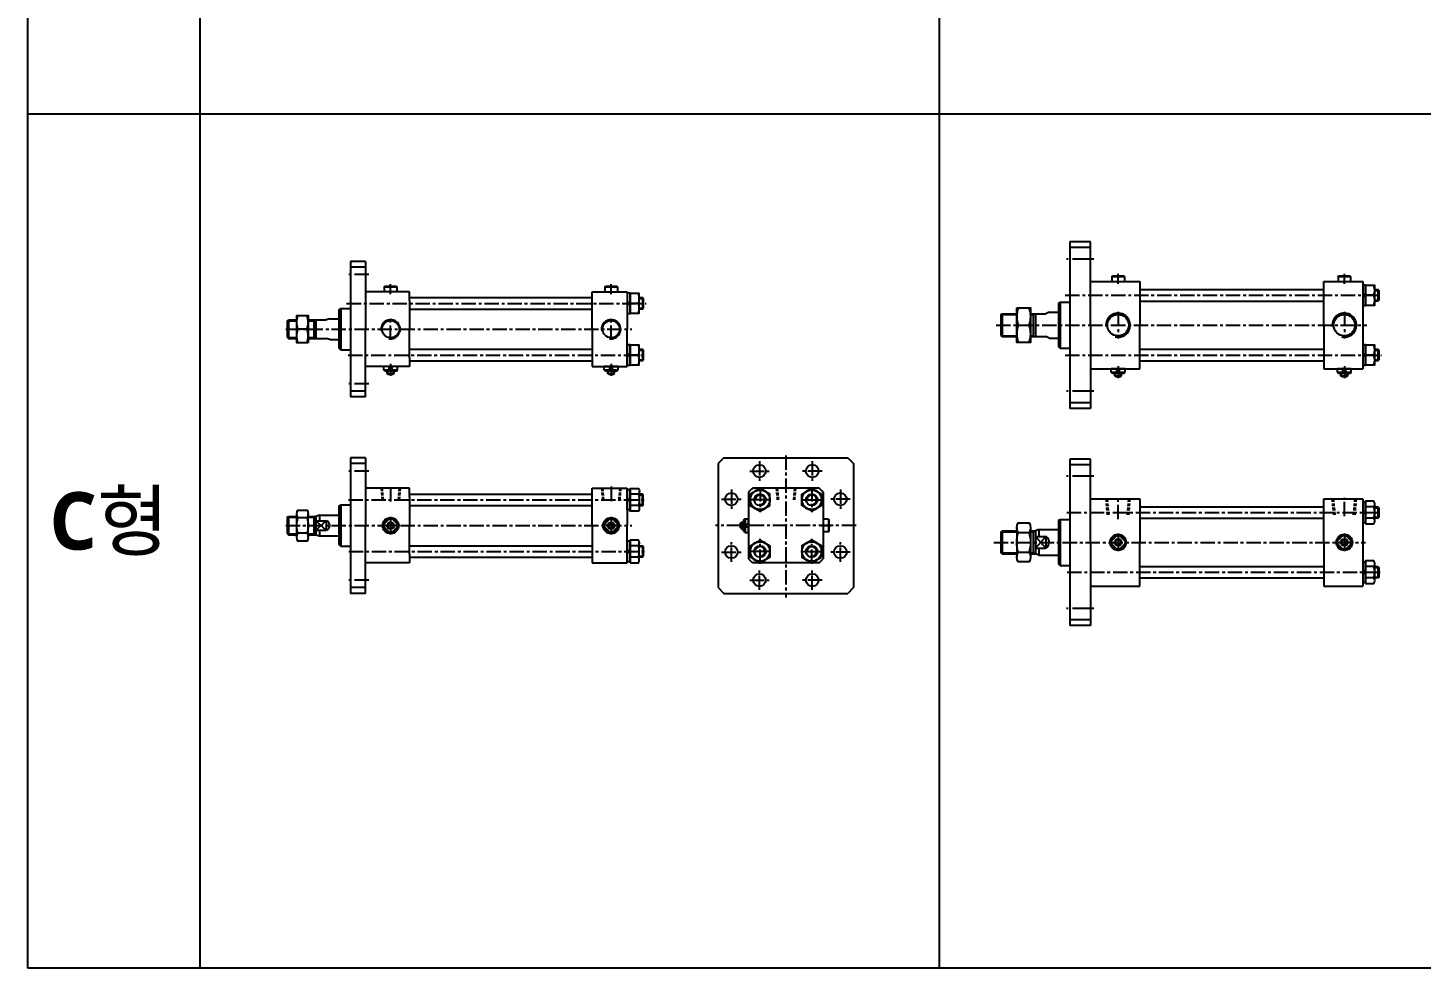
# Model space of a CAD drawing. Extents: x -819 to 29893, y -8942 to 9886.
# Drawn here: x 0 to 1213, y 2904 to 3722 of the extents above; entities that cross this region are included whole.
import ezdxf

# ---------------------------------------------------------------- set-up
doc = ezdxf.new("R2010")
doc.units = 0
doc.header["$LTSCALE"] = 10
doc.header["$MEASUREMENT"] = 0
for name, pattern in [('CENTER', [2, 1.25, -0.25, 0.25, -0.25]), ('CENTERX2', [4, 2.5, -0.5, 0.5, -0.5]), ('HIDDEN', [0.375, 0.25, -0.125])]:
    doc.linetypes.add(name, pattern=pattern)
doc.layers.get('0').update_dxf_attribs({"linetype": 'CONTINUOUS'})
doc.layers.get('DEFPOINTS').update_dxf_attribs({"linetype": 'CONTINUOUS'})
for name, color, linetype in [('CEN', 1, 'CENTERX2'), ('CENTER', 1, 'CENTER'), ('ML', 7, 'CONTINUOUS'), ('THIN', 3, 'CONTINUOUS')]:
    doc.layers.add(name, color=color, linetype=linetype)
doc.styles.add('문자', font='romans.shx')

msp = doc.modelspace()

# ---------------------------------------------------------------- linework, layer by layer
for p, q in [((0, 2903.5), (0, 4540.7)), ((150, 2903.5), (150, 4540.7)), ((794, 2903.5), (794, 4540.7)), ((5168.4, 3647.1), (0, 3647.1)), ((5168.4, 2903.5), (0, 2903.5))]:
    msp.add_line(p, q)
at = {"layer": 'CEN', "color": 1, "linetype": 'CENTER', "ltscale": 1.5}
for p, q in [((928.4, 3520.8), (904.4, 3520.8)), ((928.4, 3405.8), (904.4, 3405.8)), ((928.4, 3331.7), (904.4, 3331.7)), ((928.4, 3216.7), (904.4, 3216.7))]:
    msp.add_line(p, q, dxfattribs=at)
at = {"layer": 'CEN', "color": 1, "linetype": 'CENTER'}
for p, q in [((296.9, 3507.3), (277.9, 3507.3)), ((296.9, 3412.3), (277.9, 3412.3)), ((637.1, 3344.8), (637.1, 3327.8)), ((683.1, 3344.8), (683.1, 3327.8)), ((296.9, 3336.3), (277.9, 3336.3)), ((628.6, 3336.3), (645.6, 3336.3)), ((691.6, 3336.3), (674.6, 3336.3)), ((612.6, 3320.3), (612.6, 3303.3)), ((707.6, 3320.3), (707.6, 3303.3)), ((604.1, 3311.8), (621.1, 3311.8)), ((716.1, 3311.8), (699.1, 3311.8)), ((604.1, 3265.8), (621.1, 3265.8)), ((612.6, 3257.3), (612.6, 3274.3)), ((716.1, 3265.8), (699.1, 3265.8)), ((707.6, 3257.3), (707.6, 3274.3)), ((296.9, 3241.3), (277.9, 3241.3)), ((628.6, 3241.3), (645.6, 3241.3)), ((637.1, 3232.8), (637.1, 3249.8)), ((691.6, 3241.3), (674.6, 3241.3)), ((683.1, 3232.8), (683.1, 3249.8))]:
    msp.add_line(p, q, dxfattribs=at)
at = {"layer": 'CENTER'}
for p, q in [((637.6, 3322.2), (637.6, 3300.4)), ((682.6, 3322.2), (682.6, 3300.4)), ((647, 3311.3), (628.1, 3311.3)), ((673.1, 3311.3), (692, 3311.3)), ((637.6, 3255.4), (637.6, 3277.2)), ((682.6, 3255.4), (682.6, 3277.2)), ((647, 3266.3), (628.1, 3266.3)), ((673.1, 3266.3), (692, 3266.3))]:
    msp.add_line(p, q, dxfattribs=at)
at = {"layer": 'DEFPOINTS', "color": 0, "linetype": 'ByBlock'}
for p in [(293.9, 3347.8), (925.4, 3346.7)]:
    msp.add_point(p, dxfattribs=at)
at = {"layer": 'ML'}
for p, q in [((907.4, 3535.8), (907.4, 3390.8)), ((925.4, 3535.8), (907.4, 3535.8)), ((925.4, 3530.8), (907.4, 3530.8)), ((925.4, 3463.3), (925.4, 3535.8)), ((280.9, 3518.8), (280.9, 3400.8)), ((293.9, 3518.8), (280.9, 3518.8)), ((293.9, 3518.8), (293.9, 3459.8)), ((293.9, 3513.8), (280.9, 3513.8)), ((310.4, 3496.8), (310.9, 3497.3)), ((310.4, 3496.8), (321.4, 3496.8)), ((310.9, 3497.3), (320.9, 3497.3)), ((321.4, 3496.8), (320.9, 3497.3)), ((502.4, 3496.8), (502.9, 3497.3)), ((502.4, 3496.8), (513.4, 3496.8)), ((502.9, 3497.3), (512.9, 3497.3)), ((513.4, 3496.8), (512.9, 3497.3)), ((925.4, 3501.3), (968.4, 3501.3)), ((943.9, 3505.8), (944.4, 3506.3)), ((943.9, 3505.8), (954.9, 3505.8)), ((943.9, 3501.3), (954.9, 3501.3)), ((944.4, 3506.3), (954.4, 3506.3)), ((954.9, 3505.8), (954.4, 3506.3)), ((968.4, 3501.3), (968.4, 3463.3)), ((1128.4, 3463.3), (1128.4, 3501.3)), ((1128.4, 3501.3), (1162.4, 3501.3)), ((1140.9, 3505.8), (1141.4, 3506.3)), ((1140.9, 3505.8), (1151.9, 3505.8)), ((1140.9, 3501.3), (1151.9, 3501.3)), ((1141.4, 3506.3), (1151.4, 3506.3)), ((1151.9, 3505.8), (1151.4, 3506.3)), ((1162.4, 3501.3), (1162.4, 3425.3)), ((1175.6, 3494.3), (1175.6, 3484.3)), ((332.4, 3492.3), (293.9, 3492.3)), ((332.4, 3484.8), (332.4, 3492.3)), ((332.4, 3484.8), (332.4, 3459.8)), ((491.4, 3459.8), (491.4, 3492.3)), ((491.4, 3492.3), (521.9, 3492.3)), ((521.9, 3492.3), (521.9, 3459.8)), ((524.4, 3481.7), (521.9, 3484.2)), ((524.4, 3480.3), (521.9, 3482.8)), ((531.7, 3482.3), (524.4, 3482.3)), ((535.1, 3487.3), (535.1, 3477.3)), ((897.4, 3482.3), (898.9, 3483.3)), ((897.4, 3482.3), (897.4, 3444.3)), ((898.9, 3483.3), (898.9, 3443.3)), ((898.9, 3483.3), (907.4, 3483.3)), ((1164.9, 3488.7), (1162.4, 3491.2)), ((1164.9, 3487.3), (1162.4, 3489.8)), ((1172.2, 3489.3), (1164.9, 3489.3)), ((270.9, 3476.3), (272.4, 3477.8)), ((270.9, 3476.3), (270.9, 3443.3)), ((272.4, 3477.8), (272.4, 3441.8)), ((848.4, 3473.3), (848.4, 3453.3)), ((875.4, 3473.3), (875.4, 3453.3)), ((877.4, 3473.3), (877.4, 3453.3)), ((889.4, 3474.5), (886.4, 3473.3)), ((225.9, 3466.8), (226.9, 3467.8)), ((225.9, 3466.8), (225.9, 3452.8)), ((226.9, 3467.8), (226.9, 3451.8)), ((244.1, 3459.8), (235.2, 3459.8)), ((248.9, 3467.8), (248.9, 3451.8)), ((250.9, 3467.8), (250.9, 3451.8)), ((262.9, 3468.8), (259.9, 3467.8)), ((293.9, 3400.8), (293.9, 3459.8)), ((332.4, 3434.8), (332.4, 3459.8)), ((491.4, 3459.8), (491.4, 3427.3)), ((521.9, 3427.3), (521.9, 3459.8)), ((861.1, 3463.3), (871.7, 3463.3)), ((925.4, 3463.3), (925.4, 3390.8)), ((968.4, 3425.3), (968.4, 3463.3)), ((1128.4, 3463.3), (1128.4, 3425.3)), ((225.9, 3452.8), (226.9, 3451.8)), ((262.9, 3450.8), (259.9, 3451.8)), ((889.4, 3452.1), (886.4, 3453.3)), ((270.9, 3443.3), (272.4, 3441.8)), ((332.4, 3434.8), (332.4, 3427.3)), ((524.4, 3436.7), (521.9, 3439.2)), ((524.4, 3435.3), (521.9, 3437.8)), ((531.7, 3437.3), (524.4, 3437.3)), ((535.1, 3442.3), (535.1, 3432.3)), ((897.4, 3444.3), (898.9, 3443.3)), ((898.9, 3443.3), (907.4, 3443.3)), ((1164.9, 3436.7), (1162.4, 3439.2)), ((1164.9, 3435.3), (1162.4, 3437.8)), ((1172.2, 3437.3), (1164.9, 3437.3)), ((1175.6, 3442.3), (1175.6, 3432.3)), ((332.4, 3427.3), (293.9, 3427.3)), ((321.9, 3427.3), (309.9, 3427.3)), ((309.9, 3424.3), (309.9, 3427.3)), ((309.9, 3424.3), (314.7, 3424.3)), ((310.9, 3423.3), (309.9, 3424.3)), ((320.9, 3423.3), (310.9, 3423.3)), ((312.9, 3421.3), (312.9, 3423.3)), ((314.7, 3423.3), (314.7, 3427.3)), ((317.1, 3423.3), (317.1, 3427.3)), ((317.1, 3424.3), (321.9, 3424.3)), ((318.9, 3421.3), (318.9, 3423.3)), ((320.9, 3423.3), (321.9, 3424.3)), ((321.9, 3424.3), (321.9, 3427.3)), ((491.4, 3427.3), (521.9, 3427.3)), ((513.9, 3427.3), (501.9, 3427.3)), ((501.9, 3424.3), (501.9, 3427.3)), ((501.9, 3424.3), (506.7, 3424.3)), ((502.9, 3423.3), (501.9, 3424.3)), ((512.9, 3423.3), (502.9, 3423.3)), ((504.9, 3421.3), (504.9, 3423.3)), ((506.7, 3423.3), (506.7, 3427.3)), ((509.1, 3423.3), (509.1, 3427.3)), ((509.1, 3424.3), (513.9, 3424.3)), ((510.9, 3421.3), (510.9, 3423.3)), ((512.9, 3423.3), (513.9, 3424.3)), ((513.9, 3424.3), (513.9, 3427.3)), ((925.4, 3425.3), (968.4, 3425.3)), ((955.4, 3425.3), (943.4, 3425.3)), ((943.4, 3422.3), (943.4, 3425.3)), ((943.4, 3422.3), (948.2, 3422.3)), ((944.4, 3421.3), (943.4, 3422.3)), ((948.2, 3421.3), (948.2, 3425.3)), ((950.6, 3421.3), (950.6, 3425.3)), ((950.6, 3422.3), (955.4, 3422.3)), ((954.4, 3421.3), (955.4, 3422.3)), ((955.4, 3422.3), (955.4, 3425.3)), ((1128.4, 3425.3), (1162.4, 3425.3)), ((1152.4, 3425.3), (1140.4, 3425.3)), ((1140.4, 3422.3), (1140.4, 3425.3)), ((1140.4, 3422.3), (1145.2, 3422.3)), ((1141.4, 3421.3), (1140.4, 3422.3)), ((1145.2, 3421.3), (1145.2, 3425.3)), ((1147.6, 3421.3), (1147.6, 3425.3)), ((1147.6, 3422.3), (1152.4, 3422.3)), ((1151.4, 3421.3), (1152.4, 3422.3)), ((1152.4, 3422.3), (1152.4, 3425.3)), ((312.9, 3421.3), (318.9, 3421.3)), ((313.9, 3420.3), (312.9, 3421.3)), ((317.9, 3420.3), (313.9, 3420.3)), ((317.9, 3420.3), (318.9, 3421.3)), ((504.9, 3421.3), (510.9, 3421.3)), ((505.9, 3420.3), (504.9, 3421.3)), ((509.9, 3420.3), (505.9, 3420.3)), ((509.9, 3420.3), (510.9, 3421.3)), ((954.4, 3421.3), (944.4, 3421.3)), ((946.4, 3419.3), (946.4, 3421.3)), ((946.4, 3419.3), (952.4, 3419.3)), ((947.4, 3418.3), (946.4, 3419.3)), ((951.4, 3418.3), (947.4, 3418.3)), ((951.4, 3418.3), (952.4, 3419.3)), ((952.4, 3419.3), (952.4, 3421.3)), ((1151.4, 3421.3), (1141.4, 3421.3)), ((1143.4, 3419.3), (1143.4, 3421.3)), ((1143.4, 3419.3), (1149.4, 3419.3)), ((1144.4, 3418.3), (1143.4, 3419.3)), ((1148.4, 3418.3), (1144.4, 3418.3)), ((1148.4, 3418.3), (1149.4, 3419.3)), ((1149.4, 3419.3), (1149.4, 3421.3)), ((293.9, 3405.8), (280.9, 3405.8)), ((293.9, 3400.8), (280.9, 3400.8)), ((925.4, 3395.8), (907.4, 3395.8)), ((925.4, 3390.8), (907.4, 3390.8)), ((280.9, 3347.8), (280.9, 3229.8)), ((293.9, 3347.8), (280.9, 3347.8)), ((293.9, 3342.8), (280.9, 3342.8)), ((293.9, 3347.8), (293.9, 3288.8)), ((606.1, 3347.8), (601.1, 3342.8)), ((601.1, 3342.8), (601.1, 3234.8)), ((606.1, 3347.8), (714.1, 3347.8)), ((714.1, 3347.8), (719.1, 3342.8)), ((719.1, 3342.8), (719.1, 3234.8)), ((907.4, 3346.7), (907.4, 3201.7)), ((925.4, 3346.7), (907.4, 3346.7)), ((925.4, 3341.7), (907.4, 3341.7)), ((925.4, 3274.2), (925.4, 3346.7)), ((332.4, 3321.3), (293.9, 3321.3)), ((332.4, 3313.8), (332.4, 3321.3)), ((332.4, 3313.8), (332.4, 3288.8)), ((491.4, 3321.3), (521.9, 3321.3)), ((491.4, 3288.8), (491.4, 3321.3)), ((521.9, 3321.3), (521.9, 3288.8)), ((524.4, 3313.3), (521.9, 3310.8)), ((531.7, 3316.2), (524.4, 3316.2)), ((532.4, 3318.7), (532.4, 3304)), ((535.1, 3306.3), (535.1, 3316.3)), ((627.6, 3317.8), (627.6, 3259.9)), ((689, 3321.3), (631.1, 3321.3)), ((692.6, 3317.8), (692.6, 3259.9)), ((270.9, 3305.3), (272.4, 3306.8)), ((270.9, 3305.3), (270.9, 3272.3)), ((272.4, 3306.8), (272.4, 3270.8)), ((524.4, 3311.9), (521.9, 3309.4)), ((531.7, 3306.4), (524.4, 3306.4)), ((925.4, 3312.2), (968.4, 3312.2)), ((968.4, 3312.2), (968.4, 3274.2)), ((1128.4, 3274.2), (1128.4, 3312.2)), ((1128.4, 3312.2), (1162.4, 3312.2)), ((1162.4, 3312.2), (1162.4, 3236.2)), ((1164.9, 3299.7), (1162.4, 3302.2)), ((1164.9, 3298.3), (1162.4, 3300.8)), ((1172.2, 3305.1), (1164.9, 3305.1)), ((1172.9, 3292.9), (1172.9, 3307.6)), ((1175.6, 3305.2), (1175.6, 3295.2)), ((225.9, 3295.8), (226.9, 3296.8)), ((225.9, 3295.8), (225.9, 3281.8)), ((226.9, 3296.8), (226.9, 3280.8)), ((234.1, 3278.7), (234.1, 3299)), ((243.1, 3295.6), (235.2, 3295.6)), ((244.2, 3278.7), (244.2, 3299)), ((248.9, 3296.8), (248.9, 3280.8)), ((253.9, 3297.8), (250.9, 3296.8)), ((250.9, 3296.8), (250.9, 3280.8)), ((250.9, 3293), (259.9, 3293)), ((253.9, 3297.8), (253.9, 3293)), ((259.9, 3293), (259.9, 3284.7)), ((293.9, 3229.8), (293.9, 3288.8)), ((314.7, 3294.7), (310, 3290)), ((317.1, 3294.7), (321.8, 3290)), ((332.4, 3263.8), (332.4, 3288.8)), ((491.4, 3288.8), (491.4, 3256.3)), ((506.7, 3294.7), (502, 3290)), ((509.1, 3294.7), (513.8, 3290)), ((521.9, 3256.3), (521.9, 3288.8)), ((620.6, 3290.8), (621.6, 3291.8)), ((620.6, 3286.8), (620.6, 3290.8)), ((621.6, 3291.8), (623.6, 3291.8)), ((621.6, 3291.8), (621.6, 3285.8)), ((623.6, 3293.8), (624.6, 3294.8)), ((623.6, 3283.8), (623.6, 3293.8)), ((623.6, 3290), (627.6, 3290)), ((624.6, 3294.8), (627.6, 3294.8)), ((624.6, 3294.8), (624.6, 3290)), ((627.6, 3282.8), (627.6, 3294.8)), ((697.1, 3294.3), (697.1, 3283.3)), ((697.1, 3294.3), (697.6, 3293.8)), ((697.6, 3293.8), (697.6, 3283.8)), ((897.4, 3293.2), (898.9, 3294.2)), ((897.4, 3293.2), (897.4, 3255.2)), ((898.9, 3294.2), (898.9, 3254.2)), ((898.9, 3294.2), (907.4, 3294.2)), ((1172.2, 3295.3), (1164.9, 3295.3)), ((225.9, 3281.8), (226.9, 3280.8)), ((243.1, 3282.1), (235.2, 3282.1)), ((250.9, 3284.7), (259.9, 3284.7)), ((250.9, 3280.8), (253.9, 3279.8)), ((253.9, 3284.7), (253.9, 3279.8)), ((310, 3287.7), (314.7, 3283)), ((321.8, 3287.7), (317.1, 3283)), ((502, 3287.7), (506.7, 3283)), ((513.8, 3287.7), (509.1, 3283)), ((620.6, 3286.8), (621.6, 3285.8)), ((621.6, 3285.8), (623.6, 3285.8)), ((623.6, 3287.7), (627.6, 3287.7)), ((623.6, 3283.8), (624.6, 3282.8)), ((624.6, 3287.7), (624.6, 3282.8)), ((624.6, 3282.8), (627.6, 3282.8)), ((697.1, 3283.3), (697.6, 3283.8)), ((848.4, 3284.2), (848.4, 3264.2)), ((861.1, 3287), (861.1, 3261.5)), ((862.4, 3282.7), (871.8, 3282.7)), ((873.1, 3287), (873.1, 3261.5)), ((875.4, 3284.2), (875.4, 3264.2)), ((880.4, 3285.4), (877.4, 3284.2)), ((877.4, 3284.2), (877.4, 3264.2)), ((877.4, 3279.3), (886.7, 3279.3)), ((880.4, 3285.4), (880.4, 3279.3)), ((886.4, 3279.3), (886.4, 3269.2)), ((948.2, 3280.1), (943.5, 3275.4)), ((950.6, 3280.1), (955.3, 3275.4)), ((1145.2, 3280.1), (1140.5, 3275.4)), ((1147.6, 3280.1), (1152.3, 3275.4)), ((270.9, 3272.3), (272.4, 3270.8)), ((332.4, 3263.8), (332.4, 3256.3)), ((524.4, 3265.8), (521.9, 3268.3)), ((524.4, 3264.4), (521.9, 3266.9)), ((531.7, 3271.2), (524.4, 3271.2)), ((532.4, 3259), (532.4, 3273.7)), ((535.1, 3271.3), (535.1, 3261.3)), ((862.4, 3265.7), (871.8, 3265.7)), ((877.4, 3269.2), (886.4, 3269.2)), ((880.4, 3263), (877.4, 3264.2)), ((880.4, 3269.2), (880.4, 3263)), ((925.4, 3274.2), (925.4, 3201.7)), ((943.5, 3273), (948.2, 3268.3)), ((955.3, 3273), (950.6, 3268.3)), ((968.4, 3236.2), (968.4, 3274.2)), ((1128.4, 3274.2), (1128.4, 3236.2)), ((1140.5, 3273), (1145.2, 3268.3)), ((1152.3, 3273), (1147.6, 3268.3)), ((332.4, 3256.3), (293.9, 3256.3)), ((491.4, 3256.3), (521.9, 3256.3)), ((531.7, 3261.4), (524.4, 3261.4)), ((689, 3256.3), (631.1, 3256.3)), ((897.4, 3255.2), (898.9, 3254.2)), ((898.9, 3254.2), (907.4, 3254.2)), ((1172.2, 3253.1), (1164.9, 3253.1)), ((1172.9, 3240.9), (1172.9, 3255.6)), ((1175.6, 3253.2), (1175.6, 3243.2)), ((1164.9, 3247.7), (1162.4, 3250.2)), ((1164.9, 3246.3), (1162.4, 3248.8)), ((1172.2, 3243.3), (1164.9, 3243.3)), ((293.9, 3234.8), (280.9, 3234.8)), ((293.9, 3229.8), (280.9, 3229.8)), ((601.1, 3234.8), (606.1, 3229.8)), ((606.1, 3229.8), (714.1, 3229.8)), ((719.1, 3234.8), (714.1, 3229.8)), ((925.4, 3236.2), (968.4, 3236.2)), ((1128.4, 3236.2), (1162.4, 3236.2)), ((925.4, 3206.7), (907.4, 3206.7)), ((925.4, 3201.7), (907.4, 3201.7))]:
    msp.add_line(p, q, dxfattribs=at)
at = {"layer": 'ML', "color": 1, "linetype": 'CENTER'}
for p, q in [((949.4, 3499.2), (949.4, 3507.9)), ((1146.4, 3499.2), (1146.4, 3507.9)), ((315.9, 3490.2), (315.9, 3498.9)), ((507.9, 3490.2), (507.9, 3498.9)), ((277.6, 3482.3), (538.3, 3482.3)), ((903.3, 3489.3), (1178.1, 3489.3)), ((949.4, 3474.8), (949.4, 3451.7)), ((1146.4, 3474.8), (1146.4, 3451.7)), ((224.5, 3459.8), (525.9, 3459.8)), ((315.9, 3450.6), (315.9, 3468.9)), ((507.9, 3450.6), (507.9, 3468.9)), ((843.2, 3463.3), (1166.1, 3463.3)), ((278.9, 3437.3), (538.3, 3437.3)), ((903.3, 3437.3), (1178.8, 3437.3)), ((315.9, 3429.5), (315.9, 3419.1)), ((507.9, 3429.5), (507.9, 3419.1)), ((949.4, 3427.5), (949.4, 3417.1)), ((1146.4, 3427.5), (1146.4, 3417.1)), ((660.1, 3349.9), (660.1, 3226.2)), ((315.9, 3322.2), (315.9, 3309.7)), ((507.9, 3322.7), (507.9, 3309.2)), ((949.4, 3294.4), (949.4, 3313.1)), ((1146.4, 3296.9), (1146.4, 3313.1)), ((279.1, 3311.3), (538.3, 3311.3)), ((904.8, 3300.2), (1178.1, 3300.2)), ((224.5, 3288.8), (525.9, 3288.8)), ((323.6, 3288.8), (308.2, 3288.8)), ((315.9, 3296.5), (315.9, 3281.1)), ((515.6, 3288.8), (500.2, 3288.8)), ((507.9, 3296.5), (507.9, 3281.1)), ((721.2, 3288.8), (598.9, 3288.8)), ((690.5, 3288.8), (699.2, 3288.8)), ((949.4, 3281.9), (949.4, 3266.5)), ((1146.4, 3281.9), (1146.4, 3266.5)), ((279.4, 3266.3), (538.3, 3266.3)), ((841.1, 3274.2), (1164.9, 3274.2)), ((1154.1, 3274.2), (1138.7, 3274.2)), ((905, 3248.2), (1178.8, 3248.2))]:
    msp.add_line(p, q, dxfattribs=at)
at = {"layer": 'ML', "color": 7, "linetype": 'Continuous'}
for p, q in [((310.4, 3496.8), (310.4, 3492.3)), ((321.4, 3496.8), (321.4, 3492.3)), ((502.4, 3496.8), (502.4, 3492.3)), ((513.4, 3496.8), (513.4, 3492.3)), ((943.9, 3505.8), (943.9, 3501.3)), ((954.9, 3505.8), (954.9, 3501.3)), ((968.4, 3494.3), (1128.4, 3494.3)), ((1140.9, 3505.8), (1140.9, 3501.3)), ((1151.9, 3505.8), (1151.9, 3501.3)), ((332.4, 3487.3), (491.4, 3487.3)), ((968.4, 3484.3), (1128.4, 3484.3)), ((272.4, 3477.8), (280.9, 3477.8)), ((332.4, 3477.3), (491.4, 3477.3)), ((847.4, 3472.3), (848.4, 3473.3)), ((847.4, 3472.3), (847.4, 3454.3)), ((848.4, 3473.3), (861.1, 3473.3)), ((873.1, 3473.3), (877.4, 3473.3)), ((877.4, 3473.3), (886.4, 3473.3)), ((889.4, 3474.5), (897.4, 3474.5)), ((226.9, 3467.8), (234.1, 3467.8)), ((244.1, 3467.8), (259.9, 3467.8)), ((262.9, 3468.8), (270.9, 3468.8)), ((226.9, 3451.8), (234.1, 3451.8)), ((244.1, 3451.8), (259.9, 3451.8)), ((262.9, 3450.8), (270.9, 3450.8)), ((847.4, 3454.3), (848.4, 3453.3)), ((848.4, 3453.3), (861.1, 3453.3)), ((873.1, 3453.3), (877.4, 3453.3)), ((877.4, 3453.3), (886.4, 3453.3)), ((889.4, 3452.1), (897.4, 3452.1)), ((272.4, 3441.8), (280.9, 3441.8)), ((332.4, 3442.3), (491.4, 3442.3)), ((968.4, 3442.3), (1128.4, 3442.3)), ((332.4, 3432.3), (491.4, 3432.3)), ((968.4, 3432.3), (1128.4, 3432.3)), ((332.4, 3316.3), (491.4, 3316.3)), ((272.4, 3306.8), (280.9, 3306.8)), ((332.4, 3306.3), (491.4, 3306.3)), ((968.4, 3305.2), (1128.4, 3305.2)), ((226.9, 3296.8), (234.1, 3296.8)), ((244.2, 3296.8), (250.9, 3296.8)), ((253.9, 3297.8), (270.9, 3297.8)), ((697.1, 3294.3), (692.6, 3294.3)), ((968.4, 3295.2), (1128.4, 3295.2)), ((226.9, 3280.8), (234.1, 3280.8)), ((244.2, 3280.8), (250.9, 3280.8)), ((253.9, 3279.8), (270.9, 3279.8)), ((697.1, 3283.3), (692.6, 3283.3)), ((847.4, 3283.2), (848.4, 3284.2)), ((847.4, 3283.2), (847.4, 3265.2)), ((848.4, 3284.2), (861.1, 3284.2)), ((873.1, 3284.2), (877.4, 3284.2)), ((880.4, 3285.4), (897.4, 3285.4)), ((272.4, 3270.8), (280.9, 3270.8)), ((332.4, 3271.3), (491.4, 3271.3)), ((847.4, 3265.2), (848.4, 3264.2)), ((848.4, 3264.2), (861.1, 3264.2)), ((873.1, 3264.2), (877.4, 3264.2)), ((332.4, 3261.3), (491.4, 3261.3)), ((880.4, 3263), (897.4, 3263)), ((968.4, 3253.2), (1128.4, 3253.2)), ((968.4, 3243.2), (1128.4, 3243.2))]:
    msp.add_line(p, q, dxfattribs=at)
at = {"layer": 'ML', "color": 4}
msp.add_line((949.9, 3506.3), (948.9, 3505.3), dxfattribs=at)
at = {"layer": 'ML', "color": 2, "linetype": 'Continuous'}
for p, q in [((847.7, 3472.5), (861.1, 3472.5)), ((873.1, 3472.5), (875.4, 3472.5)), ((226.2, 3467), (234.1, 3467)), ((244.1, 3467), (248.9, 3467)), ((226.2, 3452.5), (234.1, 3452.5)), ((244.1, 3452.5), (248.9, 3452.5)), ((847.7, 3454), (861.1, 3454)), ((873.1, 3454), (875.4, 3454)), ((226.2, 3296.1), (234.1, 3296.1)), ((244.2, 3296.1), (248.9, 3296.1)), ((226.2, 3281.6), (234.1, 3281.6)), ((244.2, 3281.6), (248.9, 3281.6)), ((847.7, 3283.5), (861.1, 3283.5)), ((873.1, 3283.5), (875.4, 3283.5)), ((847.7, 3265), (861.1, 3265)), ((873.1, 3265), (875.4, 3265))]:
    msp.add_line(p, q, dxfattribs=at)
at = {"layer": 'ML', "color": 2}
for p, q in [((875.4, 3472.5), (876.7, 3473.3)), ((248.9, 3467), (250.2, 3467.8)), ((248.9, 3452.5), (250.2, 3451.8)), ((875.4, 3454), (876.7, 3453.3)), ((313.4, 3420.8), (313.4, 3423.3)), ((318.4, 3420.8), (318.4, 3423.3)), ((505.4, 3420.8), (505.4, 3423.3)), ((510.4, 3420.8), (510.4, 3423.3)), ((946.9, 3418.8), (946.9, 3421.3)), ((951.9, 3418.8), (951.9, 3421.3)), ((1143.9, 3418.8), (1143.9, 3421.3)), ((1148.9, 3418.8), (1148.9, 3421.3)), ((248.9, 3296.1), (250.2, 3296.8)), ((259.9, 3293), (250.9, 3284.7)), ((259.9, 3284.7), (250.9, 3293)), ((621.1, 3291.3), (623.6, 3291.3)), ((248.9, 3281.6), (250.2, 3280.8)), ((621.1, 3286.3), (623.6, 3286.3)), ((875.4, 3283.5), (876.7, 3284.2)), ((886.4, 3279.3), (877.4, 3269.2)), ((886.4, 3269.2), (877.4, 3279.3)), ((875.4, 3265), (876.7, 3264.2))]:
    msp.add_line(p, q, dxfattribs=at)
at = {"layer": 'ML', "color": 6, "linetype": 'HIDDEN'}
for p, q in [((307.6, 3321.3), (308.5, 3311.3)), ((308.4, 3321.3), (309.3, 3311.3)), ((323.4, 3321.3), (322.5, 3311.3)), ((324.2, 3321.3), (323.4, 3311.3)), ((499.6, 3321.3), (500.5, 3311.3)), ((500.4, 3321.3), (501.3, 3311.3)), ((515.4, 3321.3), (514.5, 3311.3)), ((516.2, 3321.3), (515.4, 3311.3)), ((651.7, 3321.3), (652.6, 3311.3)), ((652.6, 3321.3), (653.5, 3311.3)), ((667.5, 3321.3), (666.7, 3311.3)), ((668.4, 3321.3), (667.5, 3311.3)), ((940.2, 3298.2), (938.9, 3312.2)), ((941.3, 3298.2), (940.1, 3312.2)), ((957.5, 3298.2), (958.7, 3312.2)), ((958.7, 3298.2), (959.9, 3312.2)), ((1137.2, 3298.2), (1135.9, 3312.2)), ((1138.3, 3298.2), (1137.1, 3312.2)), ((1154.5, 3298.2), (1155.7, 3312.2)), ((1155.7, 3298.2), (1156.9, 3312.2))]:
    msp.add_line(p, q, dxfattribs=at)
at = {"layer": 'ML'}
for points in [[(1162.4, 3498.1), (1162.4, 3480.5), (1164.9, 3480.5), (1164.9, 3498.1), (1162.4, 3498.1)], [(1172.9, 3494.3), (1175.6, 3494.3), (1176.4, 3493.4), (1176.4, 3485.1), (1175.6, 3484.3), (1172.9, 3484.3)], [(521.9, 3491.1), (521.9, 3473.5), (524.4, 3473.5), (524.4, 3491.1), (521.9, 3491.1)], [(532.4, 3487.3), (535.1, 3487.3), (535.9, 3486.4), (535.9, 3478.1), (535.1, 3477.3), (532.4, 3477.3)], [(521.9, 3446.1), (521.9, 3428.5), (524.4, 3428.5), (524.4, 3446.1), (521.9, 3446.1)], [(1162.4, 3446.1), (1162.4, 3428.5), (1164.9, 3428.5), (1164.9, 3446.1), (1162.4, 3446.1)], [(532.4, 3442.3), (535.1, 3442.3), (535.9, 3441.4), (535.9, 3433.1), (535.1, 3432.3), (532.4, 3432.3)], [(1172.9, 3442.3), (1175.6, 3442.3), (1176.4, 3441.4), (1176.4, 3433.1), (1175.6, 3432.3), (1172.9, 3432.3)], [(521.9, 3302.5), (521.9, 3320.1), (524.4, 3320.1), (524.4, 3302.5), (521.9, 3302.5)], [(532.4, 3306.3), (535.1, 3306.3), (535.9, 3307.2), (535.9, 3315.5), (535.1, 3316.3), (532.4, 3316.3)], [(629.1, 3316.2), (629.1, 3306.4), (637.6, 3301.5), (646.1, 3306.4), (646.1, 3316.2), (637.6, 3321.2), (629.1, 3316.2)], [(691.1, 3316.2), (691.1, 3306.4), (682.6, 3301.5), (674.1, 3306.4), (674.1, 3316.2), (682.6, 3321.2), (691.1, 3316.2)], [(1162.4, 3309), (1162.4, 3291.4), (1164.9, 3291.4), (1164.9, 3309), (1162.4, 3309)], [(1172.9, 3305.2), (1175.6, 3305.2), (1176.4, 3304.4), (1176.4, 3296), (1175.6, 3295.2), (1172.9, 3295.2)], [(629.1, 3261.4), (629.1, 3271.2), (637.6, 3276.2), (646.1, 3271.2), (646.1, 3261.4), (637.6, 3256.5), (629.1, 3261.4)], [(691.1, 3261.4), (691.1, 3271.2), (682.6, 3276.2), (674.1, 3271.2), (674.1, 3261.4), (682.6, 3256.5), (691.1, 3261.4)], [(521.9, 3275.1), (521.9, 3257.5), (524.4, 3257.5), (524.4, 3275.1), (521.9, 3275.1)], [(532.4, 3271.3), (535.1, 3271.3), (535.9, 3270.5), (535.9, 3262.2), (535.1, 3261.3), (532.4, 3261.3)], [(1162.4, 3257), (1162.4, 3239.4), (1164.9, 3239.4), (1164.9, 3257), (1162.4, 3257)], [(1172.9, 3253.2), (1175.6, 3253.2), (1176.4, 3252.4), (1176.4, 3244), (1175.6, 3243.2), (1172.9, 3243.2)]]:
    msp.add_lwpolyline(points, dxfattribs=at)
for points in [[(1164.9, 3480.8), (1172.9, 3480.8), (1172.9, 3497.8), (1164.9, 3497.8)], [(524.4, 3473.8), (532.4, 3473.8), (532.4, 3490.8), (524.4, 3490.8)], [(244.1, 3447.8), (234.1, 3447.8), (234.1, 3471.8), (244.1, 3471.8)], [(861.1, 3478.3), (873.1, 3478.3), (873.1, 3448.3), (861.1, 3448.3)], [(524.4, 3428.8), (532.4, 3428.8), (532.4, 3445.8), (524.4, 3445.8)], [(1164.9, 3428.8), (1172.9, 3428.8), (1172.9, 3445.8), (1164.9, 3445.8)]]:
    msp.add_lwpolyline(points, close=True, dxfattribs=at)
for points in [[(1172.2, 3480.8, 0.178633), (1172.2, 3489.3, 0.178633), (1172.2, 3497.8)], [(531.7, 3473.8, 0.178633), (531.7, 3482.3, 0.178633), (531.7, 3490.8)], [(235.2, 3447.8, -0.178633), (235.2, 3459.8, -0.178633), (235.2, 3471.8)], [(243.1, 3447.8, 0.178633), (243.1, 3459.8, 0.178633), (243.1, 3471.8)], [(862.4, 3478.3, 0.178633), (862.4, 3463.3, 0.178633), (862.4, 3448.3)], [(871.7, 3478.3, -0.178633), (871.7, 3463.3, -0.178633), (871.7, 3448.3)], [(531.7, 3428.8, 0.178633), (531.7, 3437.3, 0.178633), (531.7, 3445.8)], [(1172.2, 3428.8, 0.178633), (1172.2, 3437.3, 0.178633), (1172.2, 3445.8)], [(524.4, 3321.2), (531.7, 3321.2, -0.309401), (531.7, 3316.2, -0.154701), (531.7, 3306.4, -0.309401), (531.7, 3301.5), (524.4, 3301.5), (524.4, 3321.2)], [(243.1, 3282.1, -0.309401), (243.1, 3275.3), (235.2, 3275.3, -0.309401), (235.2, 3282.1, -0.154701), (235.2, 3295.6, -0.309401), (235.2, 3302.3), (243.1, 3302.3, -0.309401), (243.1, 3295.6, -0.154701), (243.1, 3282.1, 0.178633)], [(1164.9, 3290.4), (1172.2, 3290.4, 0.309401), (1172.2, 3295.3, 0.154701), (1172.2, 3305.1, 0.309401), (1172.2, 3310), (1164.9, 3310), (1164.9, 3290.4)], [(862.4, 3282.7, -0.309401), (862.4, 3291.2), (871.8, 3291.2, -0.309401), (871.8, 3282.7, -0.154701), (871.8, 3265.7, -0.309401), (871.8, 3257.2), (862.4, 3257.2, -0.309401), (862.4, 3265.7, -0.154701), (862.4, 3282.7)], [(524.4, 3256.5), (531.7, 3256.5, 0.309401), (531.7, 3261.4, 0.154701), (531.7, 3271.2, 0.309401), (531.7, 3276.2), (524.4, 3276.2), (524.4, 3256.5)], [(1164.9, 3238.4), (1172.2, 3238.4, 0.309401), (1172.2, 3243.3, 0.154701), (1172.2, 3253.1, 0.309401), (1172.2, 3258), (1164.9, 3258), (1164.9, 3238.4)]]:
    msp.add_lwpolyline(points, format="xyb", dxfattribs=at)
for centre, radius in [((949.4, 3463.3), 9.32), ((1146.4, 3463.3), 9.32), ((315.9, 3459.8), 7.48), ((507.9, 3459.8), 7.48), ((637.1, 3336.3), 5.5), ((683.1, 3336.3), 5.5), ((612.6, 3311.8), 5.5), ((637.6, 3311.3), 8.5), ((637.6, 3311.3), 5), ((682.6, 3311.3), 8.5), ((682.6, 3311.3), 5), ((707.6, 3311.8), 5.5), ((315.9, 3288.8), 7), ((315.9, 3288.8), 6), ((315.9, 3288.8), 3), ((507.9, 3288.8), 7), ((507.9, 3288.8), 6), ((507.9, 3288.8), 3), ((949.4, 3274.2), 7), ((949.4, 3274.2), 6), ((949.4, 3274.2), 3), ((1146.4, 3274.2), 7), ((1146.4, 3274.2), 6), ((1146.4, 3274.2), 3), ((612.6, 3265.8), 5.5), ((637.6, 3266.3), 8.5), ((637.6, 3266.3), 5), ((682.6, 3266.3), 8.5), ((682.6, 3266.3), 5), ((707.6, 3265.8), 5.5), ((637.1, 3241.3), 5.5), ((683.1, 3241.3), 5.5)]:
    msp.add_circle(centre, radius, dxfattribs=at)
at = {"layer": 'ML', "color": 2}
for centre in [(315.9, 3288.8), (507.9, 3288.8), (949.4, 3274.2), (1146.4, 3274.2)]:
    msp.add_circle(centre, 2.5, dxfattribs=at)
for centre, radius, start, end in [((949.4, 3463.3), 10.5, 255.8665, 186.9898), ((1146.4, 3463.3), 10.5, 255.8665, 186.9898), ((315.9, 3459.8), 8.33, 257.7757, 190.5803), ((507.9, 3459.8), 8.33, 257.7757, 190.5803), ((637.6, 3311.3), 4.19, 259.1333, 190.7369), ((682.6, 3311.3), 4.19, 256.0782, 189.9609), ((315.9, 3288.8), 6.5, 262.191, 185.6433), ((507.9, 3288.8), 6.5, 262.191, 185.6433), ((949.4, 3274.2), 6.5, 262.191, 185.6433), ((1146.4, 3274.2), 6.5, 262.191, 185.6433), ((637.6, 3266.3), 4.19, 259.5017, 192.7138), ((682.6, 3266.3), 4.19, 256.8489, 192.1583)]:
    msp.add_arc(centre, radius, start, end, dxfattribs=at)
at = {"layer": 'ML'}
for centre, radius, start, end in [((660.1, 3288.8), 43.5, 131.6579, 138.3421), ((637.6, 3311.3), 8.8, 164.9963, 195.0037), ((637.6, 3311.3), 8.8, 104.9963, 135.0037), ((637.6, 3311.3), 8.8, 44.9963, 75.0037), ((637.6, 3311.3), 8.8, 344.9963, 15.0037), ((682.6, 3311.3), 8.8, 164.9963, 195.0037), ((682.6, 3311.3), 8.8, 104.9963, 135.0037), ((682.6, 3311.3), 8.8, 44.9963, 75.0037), ((660.1, 3288.8), 43.5, 41.6579, 48.3421), ((682.6, 3311.3), 8.8, 344.9963, 15.0037), ((637.6, 3311.3), 8.8, 224.9963, 255.0037), ((637.6, 3311.3), 8.8, 284.9963, 315.0037), ((682.6, 3311.3), 8.8, 224.9963, 255.0037), ((682.6, 3311.3), 8.8, 284.9963, 315.0037), ((258.6, 3288.8), 4.33, 287.9202, 72.0798), ((883.5, 3274.3), 5.89, 299.364, 57.3312), ((637.6, 3266.3), 8.8, 164.9963, 195.0037), ((637.6, 3266.3), 8.8, 104.9963, 135.0037), ((637.6, 3266.3), 8.8, 44.9963, 75.0037), ((637.6, 3266.3), 8.8, 344.9963, 15.0037), ((682.6, 3266.3), 8.8, 164.9963, 195.0037), ((682.6, 3266.3), 8.8, 104.9963, 135.0037), ((682.6, 3266.3), 8.8, 44.9963, 75.0037), ((682.6, 3266.3), 8.8, 344.9963, 15.0037), ((660.1, 3288.8), 43.5, 221.6579, 228.3421), ((637.6, 3266.3), 8.8, 224.9963, 255.0037), ((637.6, 3266.3), 8.8, 284.9963, 315.0037), ((682.6, 3266.3), 8.8, 224.9963, 255.0037), ((682.6, 3266.3), 8.8, 284.9963, 315.0037), ((660.1, 3288.8), 43.5, 311.6579, 318.3421)]:
    msp.add_arc(centre, radius, start, end, dxfattribs=at)
at = {"layer": 'THIN', "color": 2}
for p, q in [((532.4, 3486.4), (535.9, 3486.4)), ((1172.9, 3493.4), (1176.4, 3493.4)), ((1172.9, 3485.1), (1176.4, 3485.1)), ((532.4, 3478.1), (535.9, 3478.1)), ((532.4, 3441.4), (535.9, 3441.4)), ((1172.9, 3441.4), (1176.4, 3441.4)), ((532.4, 3433.1), (535.9, 3433.1)), ((1172.9, 3433.1), (1176.4, 3433.1)), ((532.4, 3315.5), (535.9, 3315.5)), ((532.4, 3307.2), (535.9, 3307.2)), ((1172.9, 3304.4), (1176.4, 3304.4)), ((1172.9, 3296), (1176.4, 3296)), ((532.4, 3270.5), (535.9, 3270.5)), ((532.4, 3262.2), (535.9, 3262.2)), ((1172.9, 3252.4), (1176.4, 3252.4)), ((1172.9, 3244), (1176.4, 3244))]:
    msp.add_line(p, q, dxfattribs=at)

# ---------------------------------------------------------------- texts
at = {"insert": (18.7, 3317.9), "char_height": 50, "attachment_point": 1, "style": '문자'}
msp.add_mtext_dynamic_manual_height_columns('{\\fMalgun Gothic|b1|i0|c129|p50;C형}', width=655.383, gutter_width=160, heights=[0], dxfattribs=at)

doc.saveas('drawing.dxf')
